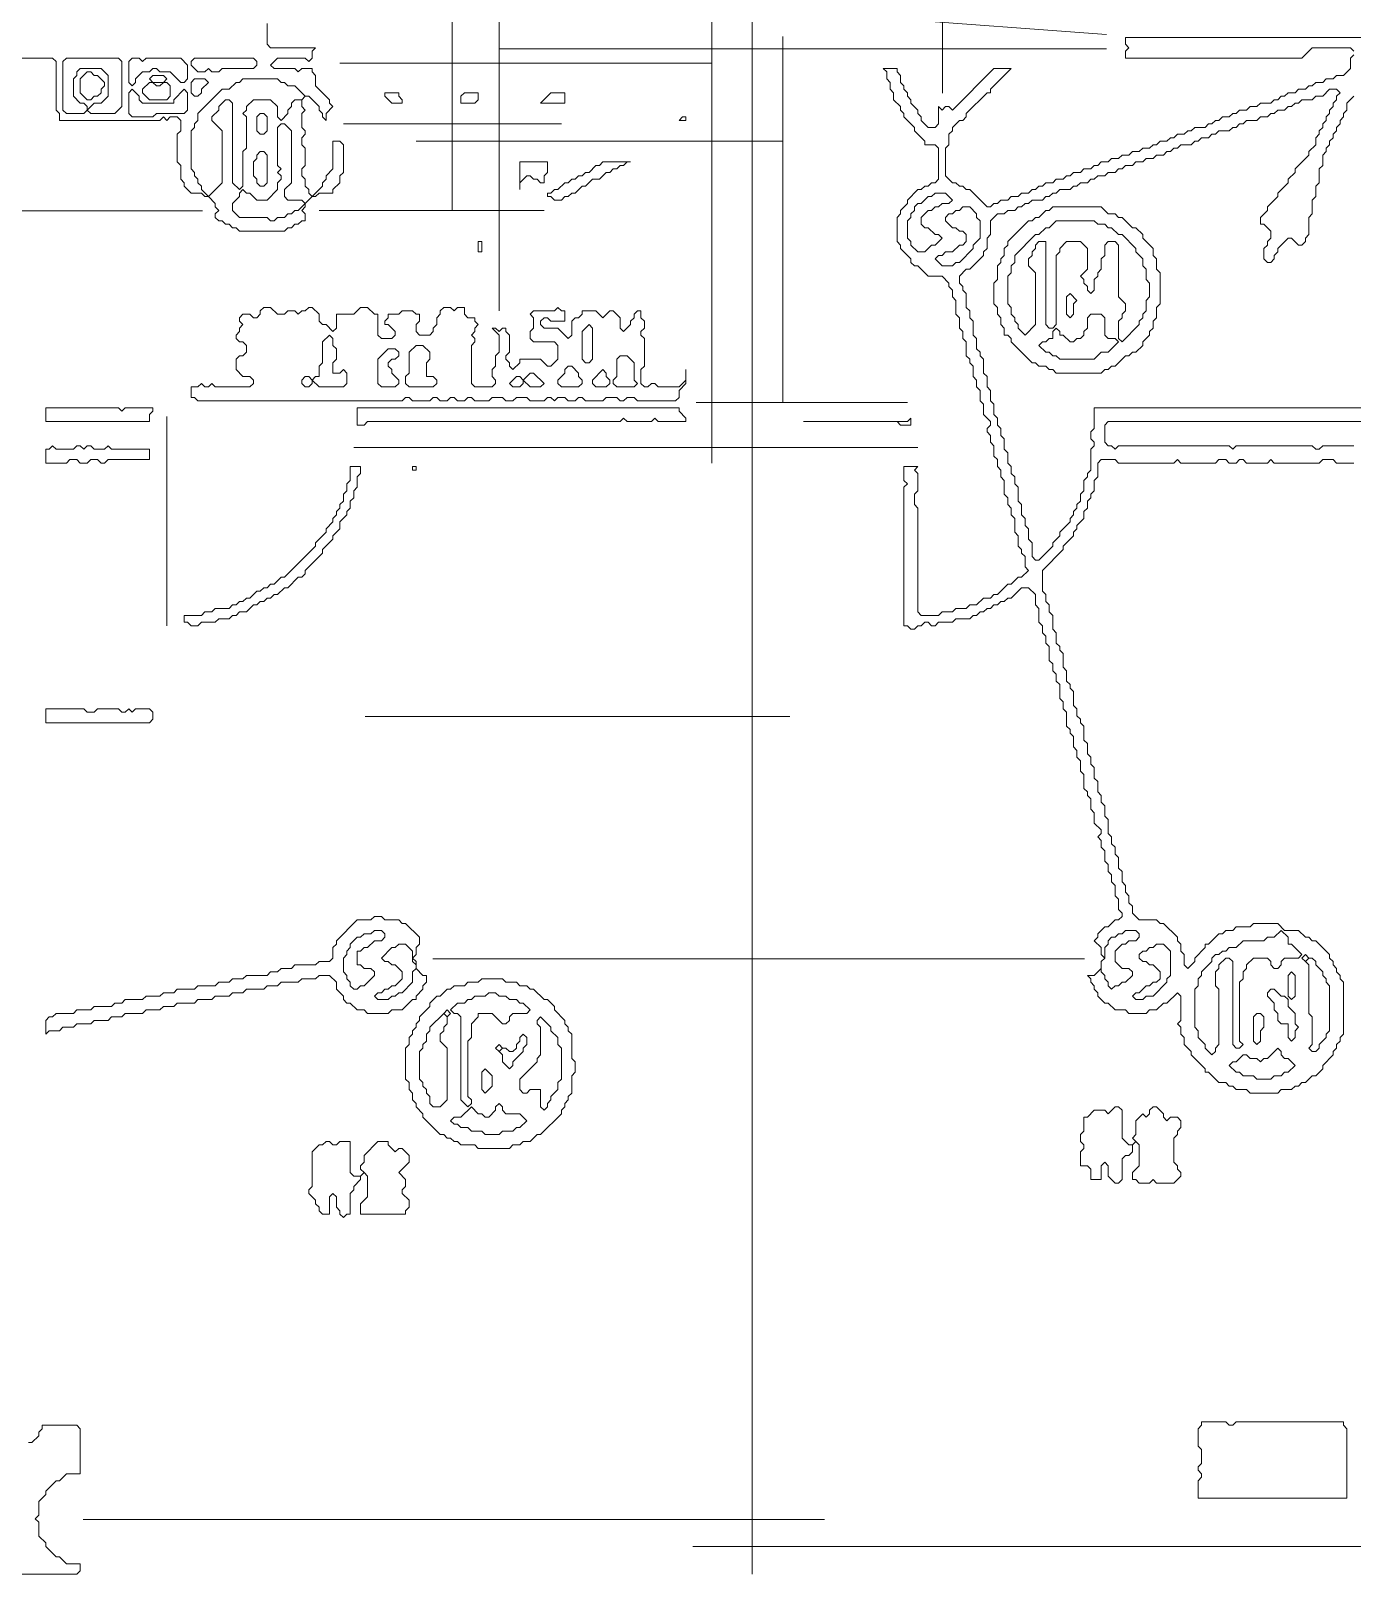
# Model space of a CAD drawing. Header units: millimetres. Extents: x 4 to 412, y 4 to 290.
# Drawn here: x 282.05 to 315.49, y 106.4 to 145.45 of the extents above; entities that cross this region are included whole.
import ezdxf

# ---------------------------------------------------------------- set-up
doc = ezdxf.new("R2010")
doc.units = ezdxf.units.MM
for name, color, linetype, lineweight in [('TRACE_CURVE', 6, 'Continuous', 0), ('TRACE_STRAIGHT', 5, 'Continuous', 0), ('TRACE_TEXT_SYMBOL', 6, 'Continuous', 0)]:
    doc.layers.add(name, color=color, linetype=linetype, lineweight=lineweight)

msp = doc.modelspace()

# ---------------------------------------------------------------- linework, layer by layer
at = {"layer": 'TRACE_CURVE', "color": 6}
for points in [[(289.959, 142.571), (289.871, 142.659), (289.696, 142.659), (289.696, 141.958), (289.521, 141.783), (289.521, 141.695), (289.433, 141.608), (289.433, 141.52), (289.17, 141.257), (289.083, 141.345), (289.083, 141.433), (288.995, 141.52), (288.995, 141.695), (288.908, 141.783), (288.908, 141.958), (288.995, 142.046), (288.995, 142.483), (288.908, 142.571), (288.908, 142.746), (288.995, 142.834), (288.995, 142.921), (288.908, 143.009), (288.908, 143.359), (288.995, 143.447), (288.908, 143.534), (288.908, 143.709), (288.995, 143.797), (289.083, 143.797), (289.346, 143.534), (289.346, 143.447), (289.433, 143.359), (289.433, 143.272), (289.521, 143.184), (289.521, 143.359), (289.696, 143.534), (289.608, 143.622), (289.608, 143.709), (289.258, 144.06), (289.258, 144.322), (289.17, 144.41), (289.17, 144.498), (288.908, 144.498), (288.82, 144.41), (288.733, 144.498), (288.207, 144.498), (288.12, 144.585), (288.295, 144.76), (288.995, 144.76), (289.083, 144.673), (289.17, 144.76), (289.17, 144.935), (289.258, 145.023), (288.12, 145.023), (288.032, 145.111), (288.032, 145.636)], [(321.923, 145.286), (309.75, 145.286), (309.75, 145.111), (309.838, 145.023), (309.75, 144.935), (309.75, 144.76), (314.217, 144.76), (314.479, 145.023), (315.443, 145.023), (315.53, 144.935)], [(281.114, 144.76), (282.602, 144.76), (282.69, 144.673), (282.69, 143.447), (282.777, 143.359), (282.777, 143.184), (285.317, 143.184), (285.405, 143.272), (285.492, 143.184), (285.58, 143.272), (285.755, 143.272), (285.843, 143.184), (285.843, 142.921), (285.755, 142.834), (285.755, 142.133), (285.843, 142.046), (285.843, 141.695), (285.93, 141.608), (285.93, 141.52), (286.105, 141.345), (286.368, 141.345), (286.456, 141.257), (286.543, 141.257), (286.718, 141.082), (286.718, 140.995), (286.806, 140.907), (286.718, 140.82), (286.718, 140.732), (286.806, 140.644), (286.893, 140.644), (286.981, 140.557), (287.069, 140.557), (287.156, 140.469), (287.244, 140.469), (287.331, 140.382), (288.47, 140.382), (288.557, 140.469), (288.645, 140.469), (288.733, 140.557), (288.82, 140.557), (288.908, 140.644), (288.995, 140.644), (288.995, 140.82), (288.908, 140.907), (288.995, 140.995), (288.995, 141.082), (289.17, 141.257), (289.258, 141.257), (289.346, 141.345), (289.696, 141.345), (289.696, 141.433), (289.871, 141.608), (289.871, 141.783), (289.959, 141.87), (289.959, 142.571)], [(305.021, 143.096), (304.934, 143.009), (304.759, 143.009), (304.583, 143.184), (304.583, 143.272), (304.496, 143.359), (304.496, 143.447), (304.321, 143.622), (304.321, 143.709), (304.233, 143.797), (304.233, 143.885), (304.146, 143.972), (304.146, 144.06), (304.058, 144.147), (304.058, 144.322), (303.97, 144.41), (303.97, 144.498), (303.62, 144.498), (303.708, 144.41), (303.708, 144.235), (303.795, 144.147), (303.795, 143.972), (303.883, 143.885), (303.883, 143.709), (304.058, 143.534), (304.058, 143.447), (304.146, 143.359), (304.146, 143.272), (304.408, 143.009), (304.408, 142.921), (304.671, 142.659), (304.671, 142.571), (304.934, 142.571), (305.021, 142.483), (305.021, 141.695), (304.934, 141.608), (304.846, 141.608), (304.759, 141.52), (304.671, 141.52), (304.583, 141.433), (304.496, 141.433), (304.233, 141.17), (304.233, 141.082), (304.058, 140.907), (304.058, 140.82), (303.97, 140.732), (303.97, 140.119), (304.058, 140.031), (304.058, 139.944), (304.321, 139.681), (304.321, 139.593), (304.408, 139.506), (304.496, 139.506), (304.759, 139.243), (305.109, 139.243), (305.284, 139.068), (305.284, 138.98), (305.372, 138.893), (305.372, 138.718), (305.459, 138.63), (305.459, 138.28), (305.547, 138.192), (305.547, 137.93), (305.634, 137.842)], [(310.451, 142.571), (310.363, 142.483), (310.188, 142.483), (310.101, 142.396), (309.926, 142.396), (309.838, 142.308), (309.663, 142.308), (309.575, 142.221), (309.4, 142.221), (309.312, 142.133), (309.137, 142.133), (309.05, 142.046), (308.962, 142.046), (308.875, 141.958), (308.699, 141.958), (308.612, 141.87), (308.437, 141.87), (308.349, 141.783), (308.262, 141.783), (308.174, 141.695), (307.999, 141.695), (307.911, 141.608), (307.736, 141.608), (307.649, 141.52), (307.561, 141.52), (307.473, 141.433), (307.386, 141.433), (307.298, 141.345), (307.123, 141.345), (307.036, 141.257), (306.86, 141.257), (306.773, 141.17), (306.598, 141.17), (306.51, 141.082), (306.423, 141.082), (306.335, 140.995), (306.247, 140.995), (305.81, 141.433), (305.722, 141.433), (305.634, 141.52), (305.547, 141.52), (305.459, 141.608), (305.372, 141.608), (305.196, 141.783), (305.196, 142.483), (305.284, 142.571), (305.284, 142.834), (305.372, 142.921), (305.372, 143.009), (305.547, 143.184), (305.634, 143.184), (305.722, 143.272), (305.722, 143.359), (306.247, 143.885), (306.335, 143.885), (306.335, 143.972), (306.86, 144.498), (306.423, 144.498), (305.372, 143.447), (305.284, 143.534), (305.196, 143.534), (305.109, 143.447), (305.021, 143.534), (305.021, 143.096)], [(315.53, 144.848), (315.443, 144.76), (315.443, 144.498), (315.268, 144.322), (315.092, 144.322), (315.005, 144.235), (314.83, 144.235), (314.742, 144.147), (314.567, 144.147), (314.479, 144.06), (314.392, 144.06), (314.304, 143.972), (314.129, 143.972), (314.042, 143.885), (313.866, 143.885), (313.779, 143.797), (313.691, 143.797), (313.604, 143.709), (313.516, 143.709), (313.428, 143.622), (313.166, 143.622), (313.078, 143.534), (312.903, 143.534), (312.815, 143.447), (312.64, 143.447), (312.553, 143.359), (312.465, 143.359), (312.378, 143.272), (312.202, 143.272), (312.115, 143.184), (312.027, 143.184), (311.94, 143.096), (311.852, 143.096), (311.765, 143.009), (311.502, 143.009), (311.414, 142.921), (311.327, 142.921), (311.239, 142.834), (311.064, 142.834), (310.976, 142.746), (310.889, 142.746), (310.801, 142.659), (310.626, 142.659), (310.539, 142.571), (310.451, 142.571)], [(312.115, 142.921), (312.378, 142.921), (312.465, 143.009), (312.553, 143.009), (312.64, 143.096), (312.728, 143.096), (312.815, 143.184), (313.078, 143.184), (313.166, 143.272), (313.341, 143.272), (313.428, 143.359), (313.516, 143.359), (313.604, 143.447), (313.779, 143.447), (313.866, 143.534), (313.954, 143.534), (314.042, 143.622), (314.129, 143.622), (314.217, 143.709), (314.479, 143.709), (314.567, 143.797), (314.742, 143.797), (314.917, 143.972), (315.092, 143.972), (315.18, 143.885), (315.092, 143.797), (315.092, 143.709), (315.005, 143.622), (315.005, 143.534), (314.917, 143.447), (314.917, 143.359), (314.83, 143.272), (314.83, 143.184), (314.742, 143.096), (314.742, 143.009), (314.655, 142.921), (314.655, 142.834), (314.567, 142.746), (314.567, 142.571), (314.392, 142.396), (314.392, 142.308), (314.042, 141.958), (314.042, 141.87), (313.866, 141.695), (313.866, 141.608), (313.604, 141.345), (313.604, 141.257), (313.341, 140.995), (313.341, 140.907), (313.166, 140.732), (313.166, 140.557), (313.253, 140.557), (313.428, 140.382), (313.428, 140.206), (313.341, 140.119), (313.341, 140.031), (313.253, 139.944), (313.253, 139.681), (313.341, 139.593), (313.428, 139.593), (313.516, 139.681), (313.516, 139.769), (313.604, 139.856), (313.604, 139.944)], [(313.604, 139.944), (313.866, 140.206), (313.954, 140.206), (314.129, 140.031), (314.217, 140.031), (314.304, 140.119), (314.304, 140.206), (314.392, 140.294), (314.392, 140.732), (314.479, 140.82), (314.479, 141.17), (314.567, 141.257), (314.567, 141.52), (314.655, 141.608), (314.655, 141.958), (314.742, 142.046), (314.742, 142.308), (314.83, 142.396), (314.83, 142.483), (314.917, 142.571), (314.917, 142.659), (315.005, 142.746), (315.005, 142.834), (315.092, 142.921), (315.092, 143.009), (315.18, 143.096), (315.18, 143.184), (315.268, 143.272), (315.268, 143.359), (315.355, 143.447), (315.355, 143.622), (315.53, 143.797)], [(305.81, 138.367), (305.722, 138.455), (305.722, 138.805), (305.634, 138.893), (305.634, 138.98), (305.547, 139.068), (305.547, 139.243), (305.722, 139.418), (305.81, 139.418), (306.16, 139.769), (306.16, 139.856), (306.247, 139.944), (306.247, 140.206), (306.335, 140.294), (306.335, 140.644), (306.51, 140.82), (306.685, 140.82), (306.773, 140.907), (306.948, 140.907), (307.036, 140.995), (307.123, 140.995), (307.211, 141.082), (307.298, 141.082), (307.386, 141.17), (307.649, 141.17), (307.736, 141.257), (307.824, 141.257), (307.911, 141.345), (307.999, 141.345), (308.086, 141.433), (308.349, 141.433), (308.437, 141.52), (308.524, 141.52), (308.612, 141.608), (308.787, 141.608), (308.875, 141.695), (308.962, 141.695), (309.05, 141.783), (309.225, 141.783), (309.312, 141.87), (309.488, 141.87), (309.575, 141.958), (309.663, 141.958), (309.75, 142.046), (309.926, 142.046), (310.013, 142.133), (310.188, 142.133), (310.276, 142.221), (310.451, 142.221), (310.539, 142.308), (310.714, 142.308), (310.801, 142.396), (310.889, 142.396), (310.976, 142.483), (311.064, 142.483), (311.152, 142.571), (311.414, 142.571), (311.502, 142.659), (311.589, 142.659), (311.677, 142.746), (311.852, 142.746), (311.94, 142.834), (312.027, 142.834), (312.115, 142.921)], [(308.962, 135.915), (308.962, 135.39), (308.875, 135.302), (308.875, 135.127), (308.962, 135.04), (308.962, 134.952), (308.875, 134.864), (308.875, 134.339), (308.787, 134.251), (308.787, 134.164), (308.699, 134.076), (308.699, 133.814), (308.612, 133.726), (308.612, 133.551), (308.524, 133.463), (308.524, 133.376), (308.437, 133.288), (308.437, 133.201), (308.349, 133.113), (308.349, 133.025), (308.086, 132.763), (308.086, 132.675), (307.911, 132.5), (307.911, 132.412), (307.561, 132.062), (307.473, 132.062), (307.386, 132.15), (307.386, 132.5), (307.298, 132.588), (307.298, 132.85), (307.211, 132.938), (307.211, 133.113), (307.123, 133.201), (307.123, 133.463), (307.036, 133.551), (307.036, 133.901), (306.948, 133.989), (306.948, 134.164), (306.86, 134.251), (306.86, 134.427), (306.773, 134.514), (306.773, 134.777), (306.685, 134.864), (306.685, 135.127), (306.598, 135.215), (306.598, 135.39), (306.51, 135.477), (306.51, 135.653), (306.423, 135.74), (306.423, 136.003), (306.335, 136.09), (306.335, 136.353), (306.247, 136.441), (306.247, 136.704), (306.16, 136.791), (306.16, 137.141), (306.072, 137.229), (306.072, 137.317), (305.985, 137.404), (305.985, 137.667), (305.897, 137.754), (305.897, 138.105), (305.81, 138.192), (305.81, 138.367)], [(305.634, 137.842), (305.634, 137.667), (305.722, 137.579), (305.722, 137.229), (305.81, 137.141), (305.81, 137.054), (305.897, 136.966), (305.897, 136.704), (305.985, 136.616), (305.985, 136.441), (306.072, 136.353), (306.072, 136.09), (306.16, 136.003), (306.16, 135.74), (306.335, 135.565), (306.335, 135.477), (306.247, 135.39), (306.247, 135.302), (306.335, 135.215), (306.335, 135.04), (306.423, 134.952), (306.423, 134.689), (306.51, 134.602), (306.51, 134.427), (306.598, 134.339), (306.598, 134.164), (306.685, 134.076), (306.685, 133.726), (306.773, 133.638), (306.773, 133.463), (306.86, 133.376), (306.86, 133.201), (306.948, 133.113), (306.948, 132.763), (307.036, 132.675), (307.036, 132.412), (307.123, 132.325), (307.123, 132.237), (307.211, 132.15), (307.211, 131.887), (307.298, 131.799), (307.123, 131.624), (307.036, 131.624), (306.86, 131.449), (306.773, 131.449), (306.51, 131.186), (306.423, 131.186), (306.335, 131.099), (306.16, 131.099), (305.985, 130.924), (305.81, 130.924), (305.722, 130.836), (305.459, 130.836), (305.372, 130.748), (305.109, 130.748), (305.021, 130.661), (304.583, 130.661), (304.496, 130.748), (304.496, 133.376), (304.408, 133.463), (304.408, 133.726), (304.496, 133.814), (304.496, 134.251), (304.408, 134.339)], [(315.705, 135.915), (308.962, 135.915)], [(315.53, 134.952), (314.742, 134.952), (314.655, 134.864), (314.567, 134.864), (314.479, 134.952), (312.553, 134.952), (312.465, 134.864), (312.378, 134.952), (309.575, 134.952), (309.488, 134.864), (309.4, 134.952), (309.312, 134.952), (309.225, 135.04), (309.225, 135.477), (309.312, 135.565), (315.705, 135.565)], [(304.408, 134.339), (304.496, 134.427), (304.146, 134.427), (304.146, 134.076), (304.233, 133.989), (304.146, 133.901), (304.146, 130.398), (304.233, 130.398), (304.321, 130.311), (304.408, 130.311), (304.496, 130.398), (304.583, 130.398), (304.671, 130.486), (304.759, 130.486), (304.846, 130.398), (304.934, 130.398), (305.021, 130.486), (305.372, 130.486), (305.459, 130.573), (305.81, 130.573), (305.897, 130.661), (305.985, 130.661), (306.072, 130.748), (306.16, 130.748), (306.247, 130.836), (306.335, 130.836), (306.423, 130.924), (306.51, 130.924), (306.598, 131.011), (306.685, 131.011), (306.773, 131.099), (306.86, 131.099), (307.123, 131.361), (307.298, 131.361), (307.473, 131.186), (307.473, 130.924), (307.561, 130.836), (307.561, 130.486), (307.649, 130.398), (307.649, 130.223), (307.736, 130.135), (307.736, 129.96), (307.824, 129.873), (307.824, 129.522), (307.911, 129.435), (307.911, 129.26), (307.999, 129.172), (307.999, 128.997), (308.086, 128.909), (308.086, 128.559), (308.174, 128.472), (308.174, 128.296), (308.262, 128.209), (308.262, 127.859), (308.349, 127.771), (308.349, 127.683), (308.437, 127.596), (308.437, 127.333), (308.524, 127.245), (308.524, 127.07), (308.612, 126.983), (308.612, 126.72), (308.699, 126.632), (308.699, 126.282)], [(308.524, 132.85), (308.524, 132.938), (308.699, 133.113), (308.699, 133.288), (308.787, 133.376), (308.787, 133.551), (308.875, 133.638), (308.875, 133.726), (308.962, 133.814), (308.962, 134.076), (309.05, 134.164), (309.05, 134.514), (309.137, 134.602), (309.488, 134.602), (309.575, 134.514), (310.976, 134.514), (311.064, 134.602), (311.152, 134.514), (312.027, 134.514), (312.115, 134.602), (312.29, 134.602), (312.378, 134.514), (312.553, 134.514), (312.64, 134.602), (312.728, 134.602), (312.815, 134.514), (313.341, 134.514), (313.428, 134.602), (313.516, 134.514), (314.655, 134.514), (314.742, 134.602), (315.005, 134.602), (315.092, 134.514), (315.53, 134.514)], [(311.064, 122.516), (310.714, 122.867), (310.626, 122.867), (310.539, 122.954), (310.101, 122.954), (309.926, 123.129), (309.926, 123.305), (309.838, 123.392), (309.838, 123.567), (309.75, 123.655), (309.75, 123.83), (309.663, 123.918), (309.663, 124.18), (309.575, 124.268), (309.575, 124.531), (309.488, 124.618), (309.488, 124.793), (309.4, 124.881), (309.4, 125.056), (309.312, 125.144), (309.312, 125.494), (309.225, 125.582), (309.225, 125.844), (309.137, 125.932), (309.137, 126.107), (309.05, 126.195), (309.05, 126.457), (308.962, 126.545), (308.962, 126.808), (308.875, 126.895), (308.875, 127.07), (308.787, 127.158), (308.787, 127.421), (308.699, 127.508), (308.699, 127.859), (308.612, 127.946), (308.612, 128.034), (308.524, 128.121), (308.524, 128.296), (308.437, 128.384), (308.437, 128.734), (308.349, 128.822), (308.349, 128.909), (308.262, 128.997), (308.262, 129.26), (308.174, 129.347), (308.174, 129.698), (308.086, 129.785), (308.086, 129.873), (307.999, 129.96), (307.999, 130.223), (307.911, 130.311), (307.911, 130.661), (307.824, 130.748), (307.824, 130.924), (307.736, 131.011), (307.736, 131.186), (307.649, 131.274), (307.649, 131.799), (308.174, 132.325), (308.174, 132.412), (308.437, 132.675), (308.437, 132.763), (308.524, 132.85)], [(308.699, 126.282), (308.787, 126.195), (308.787, 126.107), (308.875, 126.019), (308.875, 125.757), (308.962, 125.669), (308.962, 125.406), (309.137, 125.231), (309.137, 125.144), (309.05, 125.056), (309.137, 124.969), (309.137, 124.793), (309.225, 124.706), (309.225, 124.443), (309.312, 124.356), (309.312, 124.18), (309.4, 124.093), (309.4, 123.918), (309.488, 123.83), (309.488, 123.567), (309.575, 123.48), (309.575, 123.217), (309.663, 123.129), (309.663, 123.042), (309.575, 122.954), (309.488, 122.954), (309.312, 122.779), (309.225, 122.779), (309.05, 122.604), (309.05, 122.516), (308.962, 122.429), (309.137, 122.254), (309.137, 122.079), (309.225, 121.991), (309.137, 121.903), (309.137, 121.728), (308.962, 121.553), (308.787, 121.553), (308.875, 121.466), (308.875, 121.378), (308.962, 121.29), (308.962, 121.203), (309.05, 121.115), (309.05, 121.028), (309.225, 120.853), (309.312, 120.853), (309.488, 120.677), (309.75, 120.677), (309.838, 120.59), (310.276, 120.59), (310.363, 120.677), (310.539, 120.677), (310.714, 120.853), (310.801, 120.853), (311.064, 121.115), (311.152, 121.028), (311.152, 120.415), (311.064, 120.327), (311.152, 120.24), (311.152, 120.064), (311.239, 119.977), (311.239, 119.802), (311.414, 119.627), (311.414, 119.539)], [(311.414, 119.539), (311.765, 119.189), (311.765, 119.101), (311.852, 119.101), (312.115, 118.838), (312.29, 118.838), (312.378, 118.751), (312.465, 118.751), (312.553, 118.663), (312.815, 118.663), (312.903, 118.576), (313.604, 118.576), (313.691, 118.663), (313.954, 118.663), (314.042, 118.751), (314.129, 118.751), (314.217, 118.838), (314.304, 118.838), (314.479, 119.013), (314.567, 119.013), (314.742, 119.189), (314.742, 119.276), (315.005, 119.539), (315.005, 119.627), (315.092, 119.714), (315.092, 119.802), (315.18, 119.889), (315.18, 119.977), (315.268, 120.064), (315.268, 121.378), (315.18, 121.466), (315.18, 121.553), (315.092, 121.641), (315.092, 121.728), (315.005, 121.816), (315.005, 121.903), (314.917, 121.991), (314.917, 122.079), (314.567, 122.429), (314.479, 122.429), (314.392, 122.516), (314.304, 122.516), (314.129, 122.692), (313.779, 122.692), (313.604, 122.867), (312.991, 122.867), (312.903, 122.779), (312.553, 122.779), (312.465, 122.692), (312.29, 122.692), (312.202, 122.604), (312.115, 122.604), (311.852, 122.341), (311.765, 122.341), (311.765, 122.254), (311.502, 121.991), (311.502, 121.903), (311.327, 121.728), (311.239, 121.816), (311.239, 122.079), (311.152, 122.166), (311.152, 122.341), (311.064, 122.429), (311.064, 122.516)]]:
    msp.add_lwpolyline(points, dxfattribs=at)
for points in [[(282.865, 144.673), (282.953, 144.76), (284.266, 144.76), (284.354, 144.673), (284.354, 143.534), (284.179, 143.359), (283.566, 143.359), (283.478, 143.447), (283.653, 143.622), (283.828, 143.622), (284.004, 143.797), (284.004, 144.322), (283.828, 144.498), (283.303, 144.498), (283.215, 144.41), (283.215, 144.322), (283.128, 144.235), (283.128, 143.797), (283.303, 143.622), (283.39, 143.622), (283.478, 143.534), (283.478, 143.447), (283.39, 143.359), (282.953, 143.359), (282.865, 143.447)], [(284.529, 144.673), (284.617, 144.76), (284.792, 144.76), (284.879, 144.673), (284.967, 144.76), (285.843, 144.76), (286.018, 144.585), (286.018, 144.235), (285.93, 144.147), (285.843, 144.147), (285.58, 144.41), (285.317, 144.41), (285.23, 144.498), (285.142, 144.498), (285.054, 144.41), (284.879, 144.41), (284.704, 144.235), (284.704, 144.147), (284.617, 144.06), (284.529, 144.147)], [(286.105, 144.673), (286.193, 144.76), (287.682, 144.76), (287.769, 144.673), (287.769, 144.585), (287.682, 144.498), (286.893, 144.498), (286.806, 144.41), (286.631, 144.41), (286.543, 144.498), (286.456, 144.41), (286.28, 144.41), (286.105, 144.585)], [(283.478, 144.41), (283.566, 144.41), (283.653, 144.322), (283.741, 144.322), (283.916, 144.147), (283.916, 144.06), (283.828, 143.972), (283.828, 143.885), (283.741, 143.797), (283.653, 143.797), (283.566, 143.709), (283.478, 143.709), (283.303, 143.885), (283.303, 144.235)], [(285.054, 144.147), (285.142, 144.147), (285.23, 144.06), (285.317, 144.06), (285.405, 144.147), (285.492, 144.147), (285.58, 144.06), (285.58, 143.797), (285.492, 143.709), (285.054, 143.709), (284.879, 143.885), (284.879, 143.972)], [(285.054, 144.235), (285.142, 144.322), (285.405, 144.322), (285.492, 144.235), (285.405, 144.147), (285.142, 144.147)], [(287.331, 144.147), (287.419, 144.235), (288.295, 144.235), (288.382, 144.147), (288.47, 144.147), (288.557, 144.06), (288.733, 144.06), (288.995, 143.797), (288.908, 143.709), (288.733, 143.709), (288.645, 143.622), (288.645, 143.534), (288.557, 143.447), (288.557, 143.359), (288.382, 143.184), (288.295, 143.272), (288.295, 143.534), (288.12, 143.709), (287.682, 143.709), (287.506, 143.534), (287.506, 143.447), (287.419, 143.359), (287.506, 143.272), (287.506, 142.483), (287.419, 142.396), (287.419, 141.52), (287.331, 141.433), (287.156, 141.608), (287.156, 143.622), (287.069, 143.709), (286.981, 143.709), (286.806, 143.534), (286.806, 143.447), (286.631, 143.272), (286.631, 143.184), (286.893, 142.921), (286.893, 141.608), (286.543, 141.257), (286.368, 141.433), (286.368, 141.52), (286.28, 141.608), (286.28, 141.695), (286.193, 141.783), (286.193, 141.87), (286.105, 141.958), (286.105, 142.921), (286.193, 143.009), (286.193, 143.096), (286.28, 143.184), (286.28, 143.359), (286.893, 143.972), (287.069, 143.972), (287.244, 144.147)], [(286.105, 144.147), (286.193, 144.235), (286.456, 144.235), (286.543, 144.147), (286.368, 143.972), (286.368, 143.885), (286.28, 143.797), (286.193, 143.797), (286.105, 143.885)], [(284.529, 143.885), (284.617, 143.972), (284.792, 143.797), (284.792, 143.709), (284.879, 143.622), (285.667, 143.622), (285.667, 143.709), (285.93, 143.972), (286.018, 143.885), (286.018, 143.447), (285.93, 143.359), (285.23, 143.359), (285.142, 143.272), (284.617, 143.272), (284.529, 143.359)], [(287.769, 143.272), (287.857, 143.359), (287.944, 143.359), (288.032, 143.272), (288.032, 142.921), (287.944, 142.834), (287.857, 142.834), (287.769, 142.921)], [(288.295, 143.009), (288.382, 143.096), (288.47, 143.096), (288.645, 142.921), (288.645, 141.608), (288.47, 141.433), (288.47, 141.257), (288.557, 141.17), (288.908, 141.17), (288.995, 141.082), (288.82, 140.907), (288.733, 140.907), (288.645, 140.82), (288.557, 140.82), (288.47, 140.732), (288.295, 140.732), (288.207, 140.644), (288.12, 140.644), (288.032, 140.732), (287.331, 140.732), (287.156, 140.907), (287.156, 141.082), (287.331, 141.257), (287.331, 141.345), (287.419, 141.433), (287.506, 141.345), (287.594, 141.345), (287.769, 141.17), (288.032, 141.17), (288.295, 141.433), (288.295, 141.608), (288.382, 141.695), (288.382, 141.783), (288.295, 141.87), (288.382, 141.958), (288.295, 142.046)], [(287.769, 142.308), (287.857, 142.396), (287.944, 142.396), (288.032, 142.308), (288.032, 141.608), (287.944, 141.52), (287.857, 141.52), (287.769, 141.608), (287.769, 141.695), (287.682, 141.783), (287.682, 142.133), (287.769, 142.221)], [(304.846, 141.257), (304.934, 141.345), (305.196, 141.345), (305.372, 141.17), (305.284, 141.082), (305.109, 141.082), (305.021, 140.995), (304.934, 140.995), (304.846, 140.907), (304.759, 140.907), (304.583, 140.732), (304.583, 140.557), (304.671, 140.469), (304.759, 140.469), (304.934, 140.294), (305.021, 140.294), (305.109, 140.206), (304.934, 140.031), (304.846, 140.031), (304.671, 139.856), (304.496, 139.856), (304.321, 140.031), (304.321, 140.119), (304.233, 140.206), (304.233, 140.644), (304.321, 140.732), (304.321, 140.82), (304.408, 140.907), (304.408, 140.995), (304.496, 141.082), (304.583, 141.082), (304.759, 141.257)], [(305.547, 140.907), (305.634, 140.995), (305.81, 140.995), (305.985, 140.82), (305.985, 140.732), (306.072, 140.644), (306.072, 140.206), (305.897, 140.031), (305.897, 139.944), (305.547, 139.593), (305.459, 139.593), (305.372, 139.506), (305.109, 139.506), (304.934, 139.681), (305.021, 139.769), (305.109, 139.769), (305.196, 139.856), (305.372, 139.856), (305.547, 140.031), (305.634, 140.031), (305.722, 140.119), (305.722, 140.294), (305.634, 140.382), (305.547, 140.382), (305.459, 140.469), (305.372, 140.469), (305.196, 140.644), (305.196, 140.732), (305.284, 140.82), (305.372, 140.82), (305.459, 140.907)], [(309.663, 122.604), (309.75, 122.692), (310.013, 122.692), (310.101, 122.604), (310.101, 122.516), (310.013, 122.429), (309.838, 122.429), (309.75, 122.341), (309.663, 122.341), (309.488, 122.166), (309.488, 121.903), (309.663, 121.728), (309.838, 121.728), (309.926, 121.641), (309.926, 121.553), (309.75, 121.378), (309.663, 121.378), (309.575, 121.29), (309.488, 121.29), (309.4, 121.203), (309.312, 121.29), (309.312, 121.378), (309.225, 121.466), (309.225, 121.553), (309.137, 121.641), (309.137, 121.903), (309.225, 121.991), (309.225, 122.254), (309.312, 122.341), (309.312, 122.429), (309.4, 122.516), (309.488, 122.516), (309.575, 122.604)], [(313.691, 122.692), (313.866, 122.516), (313.866, 122.341), (313.954, 122.341), (314.217, 122.079), (314.129, 121.991), (313.779, 121.991), (313.691, 121.903), (313.691, 121.816), (313.604, 121.728), (313.516, 121.728), (313.428, 121.816), (313.428, 121.903), (313.341, 121.991), (312.991, 121.991), (312.815, 121.816), (312.815, 121.728), (312.728, 121.641), (312.728, 121.466), (312.64, 121.378), (312.64, 119.889), (312.728, 119.802), (312.64, 119.714), (312.553, 119.714), (312.465, 119.802), (312.465, 121.903), (312.378, 121.991), (312.29, 121.991), (312.115, 121.816), (312.115, 121.728), (312.027, 121.641), (312.027, 121.29), (312.115, 121.203), (312.115, 119.802), (312.027, 119.714), (312.027, 119.627), (311.94, 119.539), (311.765, 119.714), (311.765, 119.802), (311.589, 119.977), (311.589, 120.152), (311.502, 120.24), (311.502, 121.203), (311.589, 121.29), (311.589, 121.466), (311.677, 121.553), (311.677, 121.641), (311.94, 121.903), (311.94, 121.991), (312.027, 122.079), (312.115, 122.079), (312.202, 122.166), (312.29, 122.166), (312.378, 122.254), (312.553, 122.254), (312.728, 122.429), (313.253, 122.429), (313.341, 122.516), (313.516, 122.516)], [(310.451, 122.254), (310.539, 122.341), (310.714, 122.341), (310.889, 122.166), (310.889, 121.553), (310.801, 121.466), (310.801, 121.378), (310.451, 121.028), (310.276, 121.028), (310.188, 120.94), (310.013, 120.94), (309.926, 121.028), (310.013, 121.115), (310.101, 121.115), (310.276, 121.29), (310.363, 121.29), (310.451, 121.378), (310.539, 121.378), (310.626, 121.466), (310.626, 121.641), (310.451, 121.816), (310.363, 121.816), (310.276, 121.903), (310.188, 121.903), (310.101, 121.991), (310.101, 122.079), (310.188, 122.166), (310.276, 122.166), (310.363, 122.254)], [(314.217, 121.991), (314.304, 122.079), (314.392, 121.991), (314.304, 121.903)], [(314.304, 121.903), (314.392, 121.991), (314.479, 121.991), (314.567, 121.903), (314.567, 121.816), (314.742, 121.641), (314.742, 121.553), (314.83, 121.466), (314.83, 121.378), (314.917, 121.29), (314.917, 120.152), (314.83, 120.064), (314.83, 119.977), (314.655, 119.802), (314.655, 119.714), (314.567, 119.627), (314.479, 119.627), (314.392, 119.714), (314.479, 119.802), (314.479, 120.502), (314.392, 120.59), (314.392, 121.816)], [(313.866, 121.553), (313.954, 121.641), (314.042, 121.553), (314.042, 121.028), (313.954, 120.94), (313.866, 121.028)], [(313.341, 121.115), (313.428, 121.203), (313.516, 121.203), (313.691, 121.028), (313.779, 121.028), (313.866, 120.94), (313.866, 120.765), (314.042, 120.59), (314.042, 120.327), (314.129, 120.24), (314.042, 120.152), (314.042, 119.977), (313.954, 119.889), (313.866, 119.977), (313.866, 120.327), (313.691, 120.327), (313.604, 120.415), (313.604, 120.59), (313.516, 120.677), (313.516, 120.853), (313.341, 121.028)], [(312.991, 120.502), (313.078, 120.59), (313.166, 120.59), (313.253, 120.502), (313.253, 120.24), (313.166, 120.152), (313.166, 119.889), (313.078, 119.802), (312.991, 119.889)], [(313.604, 119.714), (313.691, 119.627), (313.691, 119.539), (313.779, 119.451), (313.866, 119.451), (314.042, 119.276), (313.866, 119.101), (313.779, 119.101), (313.691, 119.013), (313.516, 119.013), (313.428, 118.926), (313.078, 118.926), (312.991, 119.013), (312.728, 119.013), (312.64, 119.101), (312.553, 119.101), (312.378, 119.276), (312.465, 119.364), (312.553, 119.364), (312.728, 119.539), (312.815, 119.539), (312.903, 119.451), (313.078, 119.451), (313.166, 119.364), (313.253, 119.451), (313.341, 119.451)]]:
    msp.add_lwpolyline(points, close=True, dxfattribs=at)
at = {"layer": 'TRACE_STRAIGHT', "color": 5}
for p, q in [((305.118, 149.128), (305.118, 143.873)), ((299.284, 147.738), (299.284, 134.513)), ((300.303, 147.738), (300.303, 106.403)), ((292.717, 146.599), (292.717, 140.907)), ((293.899, 146.162), (293.899, 138.367)), ((303.795, 145.767), (309.269, 145.357)), ((301.081, 145.312), (301.081, 136.047)), ((293.899, 144.994), (309.269, 144.994)), ((289.871, 144.629), (299.284, 144.629)), ((289.959, 143.096), (295.476, 143.096)), ((291.798, 142.659), (301.081, 142.659)), ((280.452, 140.901), (286.396, 140.901)), ((289.346, 140.907), (295.038, 140.907)), ((298.891, 136.047), (304.233, 136.047)), ((285.492, 135.696), (285.492, 130.398)), ((290.221, 134.911), (304.496, 134.911)), ((290.509, 128.099), (301.255, 128.099)), ((292.224, 121.967), (308.717, 121.967)), ((283.374, 107.787), (302.131, 107.787)), ((298.804, 107.103), (322.887, 107.103))]:
    msp.add_line(p, q, dxfattribs=at)
at = {"layer": 'TRACE_TEXT_SYMBOL', "color": 6}
for points in [[(291.009, 143.885), (291.009, 143.797), (291.185, 143.622), (291.447, 143.622), (291.447, 143.709), (291.36, 143.797), (291.36, 143.885)], [(293.024, 143.885), (292.936, 143.797), (292.936, 143.622), (293.286, 143.622), (293.374, 143.709), (293.374, 143.885)], [(295.213, 143.885), (294.95, 143.622), (295.563, 143.622), (295.563, 143.885)], [(298.541, 143.272), (298.453, 143.184), (298.628, 143.184), (298.628, 143.272)], [(294.425, 142.133), (294.425, 141.433), (294.425, 141.608), (294.6, 141.783), (294.688, 141.783), (294.775, 141.695), (294.863, 141.695), (294.95, 141.608), (295.038, 141.608), (295.038, 141.783), (295.125, 141.87), (295.125, 142.133)], [(296.527, 142.133), (296.439, 142.046), (296.351, 142.046), (296.176, 141.87), (296.089, 141.87), (296.001, 141.783), (295.914, 141.783), (295.826, 141.695), (295.738, 141.695), (295.651, 141.608), (295.563, 141.608), (295.388, 141.433), (295.301, 141.433), (295.213, 141.345), (295.125, 141.345), (295.125, 141.257), (295.213, 141.257), (295.301, 141.17), (295.476, 141.17), (295.563, 141.257), (295.651, 141.257), (295.738, 141.345), (295.826, 141.345), (296.001, 141.52), (296.089, 141.52), (296.264, 141.695), (296.439, 141.695), (296.614, 141.87), (296.702, 141.87), (296.789, 141.958), (296.877, 141.958), (296.965, 142.046), (297.052, 142.046), (297.14, 142.133), (297.227, 142.133)], [(293.374, 140.119), (293.462, 140.119), (293.462, 139.856), (293.374, 139.856)], [(308.262, 138.718), (308.349, 138.805), (308.524, 138.63), (308.437, 138.543), (308.437, 138.28), (308.349, 138.192), (308.262, 138.28)], [(308.787, 138.192), (308.875, 138.28), (309.137, 138.28), (309.225, 138.192), (309.225, 137.754), (309.312, 137.667), (309.488, 137.667), (309.575, 137.579), (309.312, 137.317), (309.137, 137.317), (308.962, 137.141), (308.086, 137.141), (307.999, 137.229), (307.911, 137.229), (307.824, 137.317), (307.736, 137.317), (307.561, 137.492), (307.649, 137.579), (307.736, 137.579), (307.824, 137.667), (307.911, 137.667), (307.911, 137.842), (307.999, 137.93), (308.086, 137.842), (308.086, 137.754), (308.174, 137.754), (308.349, 137.579), (308.437, 137.579), (308.524, 137.667), (308.612, 137.667), (308.699, 137.754), (308.699, 137.842), (308.787, 137.93)], [(296.176, 138.017), (296.264, 137.93), (296.264, 137.141), (296.176, 137.054), (296.089, 137.054), (296.001, 137.141), (296.001, 137.842)], [(289.608, 137.754), (289.696, 137.667), (289.696, 137.492), (289.783, 137.404), (289.783, 137.141), (289.696, 137.054), (289.696, 136.791), (289.871, 136.791), (289.959, 136.879), (290.046, 136.791), (290.046, 136.528), (289.959, 136.441), (289.346, 136.441), (289.17, 136.616), (289.258, 136.704), (289.346, 136.704), (289.346, 136.966), (289.433, 137.054), (289.433, 137.579)], [(291.798, 137.492), (291.973, 137.492), (292.148, 137.317), (292.148, 137.141), (292.06, 137.054), (292.06, 136.704), (292.236, 136.704), (292.323, 136.616), (292.323, 136.528), (292.236, 136.441), (291.622, 136.441), (291.535, 136.528), (291.535, 136.704), (291.622, 136.791), (291.622, 137.317)], [(291.097, 137.404), (291.272, 137.404), (291.36, 137.317), (291.36, 137.229), (291.272, 137.141), (291.185, 137.141), (291.097, 137.054), (291.097, 136.966), (291.185, 136.879), (291.185, 136.791), (291.36, 136.616), (291.36, 136.528), (291.272, 136.441), (290.922, 136.441), (290.834, 136.528), (290.834, 137.141)], [(296.877, 137.141), (296.965, 137.229), (297.14, 137.229), (297.315, 137.054), (297.315, 136.616), (297.402, 136.528), (297.315, 136.441), (296.877, 136.441), (296.789, 136.528), (296.789, 136.616), (296.877, 136.704)], [(288.908, 136.616), (288.995, 136.704), (289.083, 136.704), (289.17, 136.616), (289.17, 136.528), (289.083, 136.441), (288.995, 136.441), (288.908, 136.528)], [(294.337, 136.704), (294.425, 136.704), (294.512, 136.616), (294.512, 136.528), (294.425, 136.441), (294.25, 136.441), (294.162, 136.528)], [(294.688, 136.791), (294.775, 136.791), (295.038, 136.528), (294.95, 136.441), (294.688, 136.441), (294.512, 136.616)], [(295.563, 136.879), (295.651, 136.966), (295.738, 136.966), (295.914, 136.791), (295.914, 136.704), (296.001, 136.616), (296.001, 136.528), (295.914, 136.441), (295.476, 136.441), (295.388, 136.528), (295.388, 136.616), (295.563, 136.791)], [(296.527, 136.879), (296.614, 136.791), (296.614, 136.704), (296.702, 136.616), (296.702, 136.528), (296.614, 136.441), (296.351, 136.441), (296.264, 136.528), (296.264, 136.616)], [(282.427, 135.915), (282.427, 135.565), (285.054, 135.565), (285.054, 135.74), (285.142, 135.828), (285.142, 135.915), (284.441, 135.915), (284.354, 135.828), (284.266, 135.915)], [(290.309, 135.915), (290.309, 135.477), (290.484, 135.477), (290.572, 135.565), (296.965, 135.565), (297.052, 135.653), (297.14, 135.565), (297.753, 135.565), (297.84, 135.653), (297.928, 135.565), (298.628, 135.565), (298.628, 135.653), (298.453, 135.828), (298.453, 135.915)], [(304.321, 135.653), (304.233, 135.565), (301.606, 135.565), (303.97, 135.565), (304.058, 135.477), (304.321, 135.477)], [(282.602, 134.952), (282.515, 134.864), (282.427, 134.864), (282.427, 134.514), (282.953, 134.514), (283.04, 134.602), (283.215, 134.602), (283.303, 134.514), (283.478, 134.514), (283.566, 134.602), (283.741, 134.602), (283.828, 134.514), (283.916, 134.514), (284.004, 134.602), (285.054, 134.602), (285.054, 134.864), (284.091, 134.864), (284.004, 134.952), (283.916, 134.864), (283.653, 134.864), (283.566, 134.952), (283.478, 134.952), (283.39, 134.864), (283.303, 134.952), (283.215, 134.952), (283.128, 134.864), (282.69, 134.864)], [(291.71, 134.427), (291.798, 134.427), (291.798, 134.339), (291.71, 134.339)], [(282.427, 128.296), (282.427, 127.946), (285.054, 127.946), (285.142, 128.034), (285.142, 128.209), (285.054, 128.296), (284.704, 128.296), (284.617, 128.209), (284.529, 128.296), (284.441, 128.209), (284.354, 128.209), (284.266, 128.296), (283.741, 128.296), (283.653, 128.209), (283.478, 128.209), (283.39, 128.296)], [(290.659, 122.604), (290.747, 122.692), (290.922, 122.692), (291.009, 122.604), (291.009, 122.516), (290.922, 122.429), (290.747, 122.429), (290.572, 122.254), (290.484, 122.254), (290.396, 122.166), (290.309, 122.166), (290.309, 121.816), (290.396, 121.816), (290.484, 121.728), (290.659, 121.728), (290.747, 121.641), (290.747, 121.553), (290.484, 121.29), (290.396, 121.29), (290.309, 121.203), (290.221, 121.203), (290.134, 121.29), (290.134, 121.378), (290.046, 121.466), (290.046, 121.553), (289.959, 121.641), (289.959, 121.991), (290.046, 122.079), (290.046, 122.166), (290.134, 122.254), (290.134, 122.341), (290.309, 122.516), (290.396, 122.516), (290.484, 122.604)], [(291.272, 122.254), (291.36, 122.341), (291.535, 122.341), (291.71, 122.166), (291.71, 121.903), (291.798, 121.816), (291.798, 121.728), (291.71, 121.641), (291.71, 121.378), (291.447, 121.115), (291.36, 121.115), (291.272, 121.028), (291.185, 121.028), (291.097, 120.94), (290.834, 120.94), (290.747, 121.028), (290.834, 121.115), (290.922, 121.115), (291.009, 121.203), (291.097, 121.203), (291.185, 121.29), (291.272, 121.29), (291.447, 121.466), (291.447, 121.641), (291.272, 121.816), (291.185, 121.816), (291.097, 121.903), (291.009, 121.903), (290.922, 121.991), (291.185, 122.254)], [(293.549, 121.028), (293.637, 121.115), (293.812, 121.115), (293.899, 121.028), (294.075, 121.028), (294.162, 120.94), (294.337, 120.94), (294.425, 120.853), (294.512, 120.853), (294.688, 120.677), (294.6, 120.59), (294.25, 120.59), (294.162, 120.502), (294.162, 120.415), (294.075, 120.327), (293.987, 120.327), (293.724, 120.59), (293.374, 120.59), (293.374, 120.502), (293.199, 120.327), (293.199, 119.977), (293.111, 119.889), (293.111, 118.488), (293.199, 118.4), (293.199, 118.313), (293.111, 118.225), (292.936, 118.4), (292.936, 120.502), (292.849, 120.59), (292.761, 120.59), (292.673, 120.677), (292.849, 120.853), (293.024, 120.853), (293.111, 120.94), (293.199, 120.94), (293.286, 121.028)], [(292.498, 120.59), (292.586, 120.677), (292.673, 120.59), (292.586, 120.502)], [(292.498, 120.59), (292.586, 120.502), (292.586, 120.327), (292.498, 120.24), (292.498, 120.152), (292.411, 120.064), (292.411, 119.889), (292.586, 119.714), (292.586, 118.4), (292.411, 118.225), (292.236, 118.225), (292.148, 118.313), (292.148, 118.488), (292.06, 118.576), (292.06, 118.663), (291.973, 118.751), (291.973, 118.838), (291.885, 118.926), (291.885, 119.627), (291.973, 119.714), (291.973, 119.802), (292.06, 119.889), (292.06, 120.064), (292.148, 120.152), (292.148, 120.24)], [(294.863, 120.415), (294.95, 120.502), (295.213, 120.24), (295.213, 120.152), (295.388, 119.977), (295.388, 119.802), (295.476, 119.714), (295.476, 118.926), (295.388, 118.838), (295.388, 118.663), (295.213, 118.488), (295.213, 118.4), (295.125, 118.313), (295.125, 118.225), (295.038, 118.138), (294.95, 118.225), (294.95, 118.663), (294.688, 118.663), (294.6, 118.576), (294.512, 118.576), (294.425, 118.663), (294.425, 118.926), (294.863, 119.364), (294.863, 119.451), (294.95, 119.539), (294.95, 120.24), (294.863, 120.327)], [(294.425, 119.977), (294.512, 120.064), (294.6, 119.977), (294.6, 119.802), (294.512, 119.714), (294.512, 119.627), (294.25, 119.364), (294.25, 119.276), (294.162, 119.189), (293.987, 119.364), (293.987, 119.539), (293.899, 119.627), (293.987, 119.714), (294.075, 119.714), (294.162, 119.627), (294.25, 119.627), (294.337, 119.714), (294.337, 119.802), (294.425, 119.889)], [(293.812, 119.714), (293.899, 119.802), (293.987, 119.714), (293.899, 119.627)], [(293.462, 119.101), (293.549, 119.189), (293.724, 119.013), (293.724, 118.751), (293.549, 118.576), (293.462, 118.663)], [(293.812, 118.225), (293.899, 118.313), (293.987, 118.225), (293.987, 118.138), (294.075, 118.05), (294.425, 118.05), (294.6, 117.875), (294.425, 117.7), (294.337, 117.7), (294.25, 117.612), (293.987, 117.612), (293.899, 117.525), (293.549, 117.525), (293.462, 117.612), (293.199, 117.612), (293.111, 117.7), (292.936, 117.7), (292.849, 117.787), (292.761, 117.787), (292.673, 117.875), (292.761, 117.963), (292.936, 117.963), (293.199, 118.225), (293.374, 118.05), (293.462, 118.05), (293.549, 117.963), (293.637, 117.963), (293.812, 118.138)], [(289.521, 117.35), (289.433, 117.262), (289.346, 117.262), (289.17, 117.087), (289.17, 116.211), (289.083, 116.124), (289.083, 116.036), (289.258, 115.861), (289.258, 115.773), (289.346, 115.686), (289.346, 115.598), (289.433, 115.511), (289.608, 115.511), (289.608, 115.948), (289.696, 116.036), (289.783, 115.948), (289.783, 115.686), (289.871, 115.598), (289.871, 115.511), (289.959, 115.423), (290.046, 115.511), (290.134, 115.511), (290.134, 116.036), (290.221, 116.124), (290.221, 116.211), (290.396, 116.386), (290.396, 116.474), (290.484, 116.561), (290.572, 116.474), (290.572, 115.948), (290.396, 115.773), (290.396, 115.511), (291.535, 115.511), (291.535, 115.598), (291.622, 115.686), (291.622, 115.861), (291.447, 116.036), (291.447, 116.124), (291.535, 116.211), (291.535, 116.386), (291.36, 116.561), (291.622, 116.824), (291.622, 116.999), (291.447, 117.174), (291.36, 117.174), (291.272, 117.087), (291.097, 117.262), (291.097, 117.35), (290.834, 117.35), (290.484, 116.999), (290.484, 116.824), (290.396, 116.737), (290.396, 116.649), (290.484, 116.561), (290.396, 116.474), (290.221, 116.474), (290.134, 116.561), (290.134, 117.35), (289.871, 117.35), (289.783, 117.262), (289.696, 117.262), (289.608, 117.35)], [(311.677, 110.256), (311.677, 110.168), (311.589, 110.081), (311.589, 109.643), (311.677, 109.555), (311.677, 109.205), (311.589, 109.118), (311.589, 109.03), (311.677, 108.942), (311.677, 108.855), (311.589, 108.767), (311.589, 108.329), (315.355, 108.329), (315.355, 110.081), (315.268, 110.168), (315.268, 110.256), (312.553, 110.256), (312.465, 110.168), (312.378, 110.168), (312.29, 110.256)]]:
    msp.add_lwpolyline(points, close=True, dxfattribs=at)
for points in [[(307.911, 140.995), (307.824, 140.907), (307.736, 140.907), (307.561, 140.732), (307.473, 140.732), (307.386, 140.644), (307.298, 140.644), (306.773, 140.119), (306.773, 140.031), (306.685, 139.944), (306.685, 139.769), (306.598, 139.681), (306.598, 139.593), (306.51, 139.506), (306.51, 139.156), (306.423, 139.068), (306.423, 138.543), (306.51, 138.455), (306.51, 138.28), (306.598, 138.192), (306.598, 138.017), (306.685, 137.93), (306.685, 137.754), (306.773, 137.754), (306.86, 137.667), (306.86, 137.579), (307.386, 137.054), (307.473, 137.054), (307.561, 136.966), (307.736, 136.966), (307.824, 136.879), (307.911, 136.879), (307.999, 136.791), (309.137, 136.791), (309.225, 136.879), (309.312, 136.879), (309.4, 136.966), (309.488, 136.966), (309.75, 137.229), (309.838, 137.229), (309.926, 137.317), (310.013, 137.317), (310.188, 137.492), (310.188, 137.579), (310.363, 137.754), (310.363, 137.842), (310.451, 137.93), (310.451, 138.105), (310.539, 138.192), (310.539, 138.455), (310.626, 138.543), (310.626, 139.331), (310.539, 139.418), (310.539, 139.681), (310.451, 139.769), (310.451, 139.944), (310.188, 140.206), (310.188, 140.294), (310.013, 140.469), (309.926, 140.469), (309.663, 140.732), (309.575, 140.732), (309.488, 140.82), (309.312, 140.82)], [(309.312, 140.82), (309.137, 140.995), (307.911, 140.995)], [(307.386, 139.769), (307.298, 139.681), (307.298, 139.506), (307.473, 139.331), (307.473, 138.017), (307.211, 137.754), (307.036, 137.93), (307.036, 138.017), (306.948, 138.105), (306.948, 138.192), (306.86, 138.28), (306.86, 138.455), (306.773, 138.543), (306.773, 139.243), (306.86, 139.331), (306.86, 139.506), (306.948, 139.593), (306.948, 139.769), (307.473, 140.294), (307.561, 140.294), (307.736, 140.469), (307.824, 140.469), (307.999, 140.644)], [(307.999, 140.644), (308.962, 140.644), (309.05, 140.557), (309.225, 140.557), (309.312, 140.469), (309.4, 140.469), (309.575, 140.294), (309.663, 140.294), (310.013, 139.944), (310.013, 139.856), (310.188, 139.681), (310.188, 139.506), (310.276, 139.418), (310.276, 139.156), (310.363, 139.068), (310.363, 138.718), (310.276, 138.63), (310.276, 138.367), (310.188, 138.28), (310.188, 138.192), (310.101, 138.105), (310.101, 138.017), (309.663, 137.579), (309.575, 137.667), (309.575, 138.105), (309.663, 138.192), (309.663, 138.28), (309.75, 138.367), (309.75, 138.543), (309.575, 138.718), (309.575, 140.031), (309.488, 140.119), (309.312, 140.119), (309.225, 140.031), (309.225, 139.769), (309.137, 139.681), (309.137, 139.418), (309.05, 139.331), (309.05, 139.243), (308.962, 139.156), (308.962, 138.893), (308.875, 138.805), (308.787, 138.893), (308.787, 138.98), (308.699, 139.068), (308.699, 139.156), (308.612, 139.243), (308.787, 139.418), (308.787, 139.944), (308.612, 140.119), (308.262, 140.119), (308.086, 139.944), (308.086, 139.856), (307.999, 139.769), (307.999, 138.017), (307.911, 137.93), (307.824, 137.93), (307.736, 138.017), (307.736, 140.119), (307.561, 140.119), (307.473, 140.031), (307.473, 139.944), (307.386, 139.856), (307.386, 139.769)], [(287.944, 138.455), (287.857, 138.367), (287.857, 138.28), (287.769, 138.192), (287.682, 138.192), (287.594, 138.28), (287.419, 138.28), (287.331, 138.192), (287.331, 138.105), (287.419, 138.017), (287.331, 137.93), (287.331, 137.842), (287.244, 137.754), (287.244, 137.667), (287.331, 137.579), (287.419, 137.579), (287.506, 137.492), (287.506, 137.317), (287.419, 137.229), (287.331, 137.229), (287.244, 137.141), (287.244, 136.879), (287.419, 136.704), (287.594, 136.704), (287.682, 136.616), (287.682, 136.528), (287.594, 136.441), (286.718, 136.441), (286.631, 136.528), (286.543, 136.441), (286.456, 136.441), (286.368, 136.528), (286.28, 136.441), (286.105, 136.441), (286.105, 136.178), (286.193, 136.178), (286.28, 136.09), (291.447, 136.09), (291.535, 136.178), (291.622, 136.178), (291.71, 136.09), (292.148, 136.09), (292.236, 136.178), (292.323, 136.178), (292.411, 136.09), (292.586, 136.09), (292.673, 136.178), (292.761, 136.178), (292.849, 136.09), (293.024, 136.09), (293.111, 136.178), (293.199, 136.178), (293.286, 136.09), (293.637, 136.09), (293.724, 136.178), (293.987, 136.178), (294.075, 136.09), (294.25, 136.09), (294.337, 136.178), (294.6, 136.178), (294.688, 136.09), (295.038, 136.09), (295.125, 136.178), (295.213, 136.178)], [(292.411, 138.28), (292.323, 138.192), (292.323, 138.017), (292.236, 137.93), (292.236, 137.842), (292.148, 137.754), (291.885, 137.754), (291.798, 137.842), (291.798, 138.017), (291.885, 138.105), (291.885, 138.28), (291.798, 138.28), (291.71, 138.367), (291.447, 138.367), (291.36, 138.28), (291.097, 138.28), (291.097, 138.192), (291.009, 138.105), (291.009, 138.017), (291.097, 138.017), (291.272, 137.842), (291.272, 137.754), (291.185, 137.667), (290.922, 137.667), (290.834, 137.754), (290.834, 138.28), (290.747, 138.28), (290.572, 138.455), (290.396, 138.455), (290.221, 138.28), (289.783, 138.28), (289.783, 137.93), (289.696, 137.842), (289.521, 138.017), (289.433, 138.017), (289.346, 138.105), (289.346, 138.28), (289.17, 138.455), (289.083, 138.455), (288.995, 138.367), (288.908, 138.367), (288.82, 138.28), (288.733, 138.367), (288.557, 138.367), (288.47, 138.28), (288.295, 138.28), (288.12, 138.455), (287.944, 138.455)], [(295.125, 138.192), (295.213, 138.105), (295.563, 138.105), (295.563, 138.367), (295.476, 138.367), (295.388, 138.455), (295.301, 138.367), (294.775, 138.367), (294.688, 138.28), (294.775, 138.192), (294.775, 137.93), (294.688, 137.842), (294.688, 137.667), (294.775, 137.579), (295.301, 137.579), (295.388, 137.492), (295.388, 137.141), (295.213, 136.966), (295.125, 136.966), (294.95, 137.141), (294.425, 137.141), (294.425, 137.054), (294.25, 136.879), (294.162, 136.966), (294.162, 137.054), (294.075, 137.141), (294.075, 137.229), (294.162, 137.317), (294.162, 137.754), (294.075, 137.842), (294.075, 137.93), (293.987, 137.93), (293.899, 137.842), (293.812, 137.93), (293.724, 137.93), (293.899, 137.754), (293.899, 137.317), (293.812, 137.229), (293.812, 136.966), (293.724, 136.879), (293.724, 136.704), (293.812, 136.616), (293.812, 136.528), (293.724, 136.441), (293.286, 136.441), (293.199, 136.528), (293.199, 137.492), (293.286, 137.579), (293.286, 137.667), (293.199, 137.754), (293.286, 137.842), (293.286, 137.93), (293.374, 138.017), (293.286, 138.105), (293.286, 138.192), (293.111, 138.192), (293.024, 138.28), (293.024, 138.455), (292.849, 138.455), (292.761, 138.367), (292.673, 138.455), (292.498, 138.455), (292.411, 138.367), (292.411, 138.28)], [(295.213, 136.178), (295.301, 136.09), (295.388, 136.178), (295.563, 136.178), (295.651, 136.09), (295.826, 136.09), (295.914, 136.178), (296.001, 136.178), (296.089, 136.09), (296.527, 136.09), (296.614, 136.178), (296.877, 136.178), (296.965, 136.09), (297.052, 136.09), (297.14, 136.178), (297.315, 136.178), (297.402, 136.09), (298.366, 136.09), (298.453, 136.178), (298.453, 136.353), (298.628, 136.528), (298.628, 136.879), (298.628, 136.616), (298.453, 136.441), (297.928, 136.441), (297.84, 136.528), (297.753, 136.528), (297.665, 136.441), (297.578, 136.441), (297.49, 136.528), (297.49, 136.879), (297.578, 136.966), (297.578, 137.667), (297.49, 137.754), (297.49, 137.842), (297.578, 137.93), (297.578, 138.105), (297.49, 138.192), (297.49, 138.367), (297.402, 138.367), (297.315, 138.28), (297.315, 138.192), (297.227, 138.105), (297.227, 138.017), (297.052, 137.842), (296.965, 137.93), (296.965, 138.192), (296.789, 138.367), (296.702, 138.367), (296.527, 138.192), (296.351, 138.367), (296.001, 138.367), (296.001, 138.28), (295.914, 138.192), (295.826, 138.192), (295.738, 138.105), (295.738, 137.754), (295.651, 137.667), (295.388, 137.93), (295.038, 137.93), (294.95, 138.017), (294.95, 138.105), (295.038, 138.192), (295.125, 138.192)], [(290.134, 134.427), (290.134, 134.076), (290.046, 133.989), (290.046, 133.814), (289.959, 133.726), (289.959, 133.551), (289.871, 133.463), (289.871, 133.376), (289.783, 133.288), (289.783, 133.201), (289.696, 133.113), (289.696, 133.025), (289.521, 132.85), (289.521, 132.763), (289.258, 132.5), (289.258, 132.412), (288.47, 131.624), (288.382, 131.624), (288.207, 131.449), (288.12, 131.449), (288.032, 131.361), (287.944, 131.361), (287.857, 131.274), (287.769, 131.274), (287.594, 131.099), (287.506, 131.099), (287.419, 131.011), (287.331, 131.011), (287.244, 130.924), (287.156, 130.924), (287.069, 130.836), (286.718, 130.836), (286.631, 130.748), (286.456, 130.748), (286.368, 130.661), (285.93, 130.661), (285.93, 130.486), (286.018, 130.486), (286.105, 130.398), (286.28, 130.398), (286.368, 130.486), (286.718, 130.486), (286.806, 130.573), (287.069, 130.573), (287.156, 130.661), (287.244, 130.661), (287.331, 130.748), (287.506, 130.748), (287.682, 130.924), (287.769, 130.924), (287.857, 131.011), (287.944, 131.011), (288.032, 131.099), (288.12, 131.099), (288.207, 131.186), (288.295, 131.186), (288.47, 131.361), (288.557, 131.361), (288.82, 131.624), (288.908, 131.624), (288.995, 131.712), (288.995, 131.799), (289.433, 132.237), (289.433, 132.325)], [(289.433, 132.325), (289.696, 132.588), (289.696, 132.675), (289.871, 132.85), (289.871, 133.025), (290.046, 133.201), (290.046, 133.288), (290.134, 133.376), (290.134, 133.551), (290.221, 133.638), (290.221, 133.814), (290.309, 133.901), (290.309, 134.164), (290.396, 134.251), (290.396, 134.427), (290.134, 134.427)], [(290.747, 123.042), (290.659, 122.954), (290.309, 122.954), (289.783, 122.429), (289.783, 122.341), (289.696, 122.254), (289.696, 121.991), (289.608, 121.903), (289.346, 121.903), (289.258, 121.816), (288.733, 121.816), (288.645, 121.728), (288.382, 121.728), (288.295, 121.641), (288.12, 121.641), (288.032, 121.553), (287.506, 121.553), (287.419, 121.466), (287.156, 121.466), (287.069, 121.378), (286.806, 121.378), (286.718, 121.29), (286.28, 121.29), (286.193, 121.203), (285.755, 121.203), (285.667, 121.115), (285.405, 121.115), (285.317, 121.028), (284.967, 121.028), (284.879, 120.94), (284.441, 120.94), (284.354, 120.853), (284.179, 120.853), (284.091, 120.765), (283.653, 120.765), (283.566, 120.677), (283.215, 120.677), (283.128, 120.59), (282.69, 120.59), (282.602, 120.502), (282.515, 120.502), (282.427, 120.415), (282.427, 120.064), (282.515, 120.152), (282.777, 120.152), (282.865, 120.24), (283.128, 120.24), (283.215, 120.327), (283.566, 120.327), (283.653, 120.415), (284.004, 120.415), (284.091, 120.502), (284.354, 120.502), (284.441, 120.59), (284.879, 120.59), (284.967, 120.677), (285.317, 120.677), (285.405, 120.765), (285.667, 120.765), (285.755, 120.853), (286.193, 120.853), (286.28, 120.94), (286.631, 120.94), (286.718, 121.028)], [(286.718, 121.028), (287.069, 121.028), (287.156, 121.115), (287.419, 121.115), (287.506, 121.203), (287.944, 121.203), (288.032, 121.29), (288.295, 121.29), (288.382, 121.378), (288.82, 121.378), (288.908, 121.466), (289.258, 121.466), (289.346, 121.553), (289.608, 121.553), (289.783, 121.378), (289.783, 121.203), (289.959, 121.028), (289.959, 120.94), (290.046, 120.853), (290.134, 120.853), (290.309, 120.677), (290.484, 120.677), (290.572, 120.59), (291.097, 120.59), (291.185, 120.677), (291.447, 120.677), (291.71, 120.94), (291.798, 120.94), (291.798, 121.028), (291.973, 121.203), (291.973, 121.29), (292.06, 121.378), (292.06, 121.553), (291.973, 121.553), (291.798, 121.728), (291.798, 121.903), (291.71, 121.991), (291.798, 122.079), (291.798, 122.254), (291.885, 122.341), (291.885, 122.516), (291.535, 122.867), (291.447, 122.867), (291.36, 122.954), (291.009, 122.954), (290.922, 123.042), (290.747, 123.042)], [(293.462, 121.466), (293.374, 121.378), (293.111, 121.378), (293.024, 121.29), (292.761, 121.29), (292.673, 121.203), (292.586, 121.203), (292.411, 121.028), (292.323, 121.028), (292.148, 120.853), (292.148, 120.765), (291.885, 120.502), (291.885, 120.415), (291.798, 120.327), (291.798, 120.24), (291.71, 120.152), (291.71, 120.064), (291.622, 119.977), (291.622, 119.802), (291.535, 119.714), (291.535, 118.926), (291.622, 118.838), (291.622, 118.663), (291.71, 118.576), (291.71, 118.4), (291.798, 118.313), (291.798, 118.225), (291.973, 118.05), (291.973, 117.963), (292.411, 117.525), (292.498, 117.525), (292.586, 117.437), (292.673, 117.437), (292.761, 117.35), (292.849, 117.35), (292.936, 117.262), (293.286, 117.262), (293.374, 117.174), (294.162, 117.174), (294.25, 117.262), (294.425, 117.262), (294.512, 117.35), (294.688, 117.35), (294.863, 117.525), (294.95, 117.525), (295.476, 118.05), (295.476, 118.138), (295.563, 118.225), (295.563, 118.313), (295.651, 118.4), (295.651, 118.488), (295.738, 118.576), (295.738, 119.013), (295.826, 119.101), (295.826, 119.364), (295.738, 119.451), (295.738, 120.064), (295.651, 120.152), (295.651, 120.24), (295.563, 120.327), (295.563, 120.415), (295.301, 120.677), (295.301, 120.765), (295.125, 120.94)], [(295.125, 120.94), (295.038, 120.94), (294.775, 121.203), (294.688, 121.203), (294.6, 121.29), (294.425, 121.29), (294.337, 121.378), (294.075, 121.378), (293.987, 121.466), (293.462, 121.466)], [(309.488, 118.225), (309.312, 118.05), (309.225, 118.138), (308.962, 118.138), (308.787, 117.963), (308.699, 117.963), (308.699, 117.612), (308.612, 117.525), (308.612, 117.35), (308.699, 117.262), (308.699, 117.174), (308.612, 117.087), (308.612, 116.737), (308.787, 116.737), (308.875, 116.649), (308.875, 116.386), (309.137, 116.386), (309.137, 116.737), (309.225, 116.824), (309.312, 116.737), (309.312, 116.474), (309.488, 116.299), (309.575, 116.299), (309.663, 116.386), (309.663, 116.912), (309.75, 116.999), (309.838, 116.999), (309.926, 117.087), (309.926, 117.262), (310.013, 117.35), (310.101, 117.262), (310.101, 116.737), (309.926, 116.561), (309.926, 116.386), (310.013, 116.386), (310.101, 116.299), (310.363, 116.299), (310.451, 116.386), (310.539, 116.299), (310.976, 116.299), (311.152, 116.474), (311.152, 116.561), (311.064, 116.649), (311.064, 116.737), (310.976, 116.824), (310.976, 117.437), (311.064, 117.525), (311.064, 117.612), (311.152, 117.7), (311.152, 117.875), (311.064, 117.963), (310.889, 117.963), (310.801, 117.875), (310.714, 117.963), (310.714, 118.05), (310.539, 118.225), (310.451, 118.225), (310.363, 118.138), (310.363, 118.05), (310.276, 117.963), (310.188, 118.05), (310.013, 117.875), (310.013, 117.525), (309.926, 117.437)], [(309.926, 117.437), (310.013, 117.35), (309.926, 117.262), (309.838, 117.262), (309.663, 117.437), (309.663, 118.138), (309.575, 118.225), (309.488, 118.225)], [(279.712, 106.403), (283.215, 106.403), (283.303, 106.49), (283.303, 106.666), (282.953, 106.666), (282.777, 106.841), (282.69, 106.841), (282.427, 107.103), (282.427, 107.191), (282.252, 107.366), (282.252, 107.716), (282.164, 107.804), (282.252, 107.892), (282.252, 108.242), (282.427, 108.417), (282.427, 108.505), (282.69, 108.767), (282.777, 108.767), (282.953, 108.942), (283.303, 108.942), (283.303, 110.081), (283.215, 110.168), (282.34, 110.168), (282.34, 110.081), (282.252, 109.993), (282.252, 109.906), (282.077, 109.731), (281.989, 109.731)]]:
    msp.add_lwpolyline(points, dxfattribs=at)

doc.saveas('drawing.dxf')
